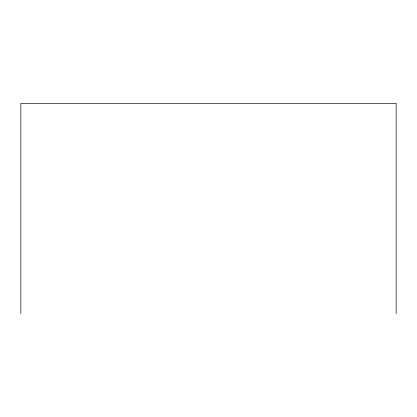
<?xml version="1.0" encoding="UTF-8"?>
<svg xmlns="http://www.w3.org/2000/svg" width="417" height="417" viewBox="0 0 417 417"><rect width="100%" height="100%" fill="white"/><g stroke="black" fill="none" stroke-linecap="round" stroke-linejoin="round"><path stroke-width="0.63" d="M396.15 313.615L396.15 103.385L20.85 103.385L20.85 313.615"/></g></svg>
